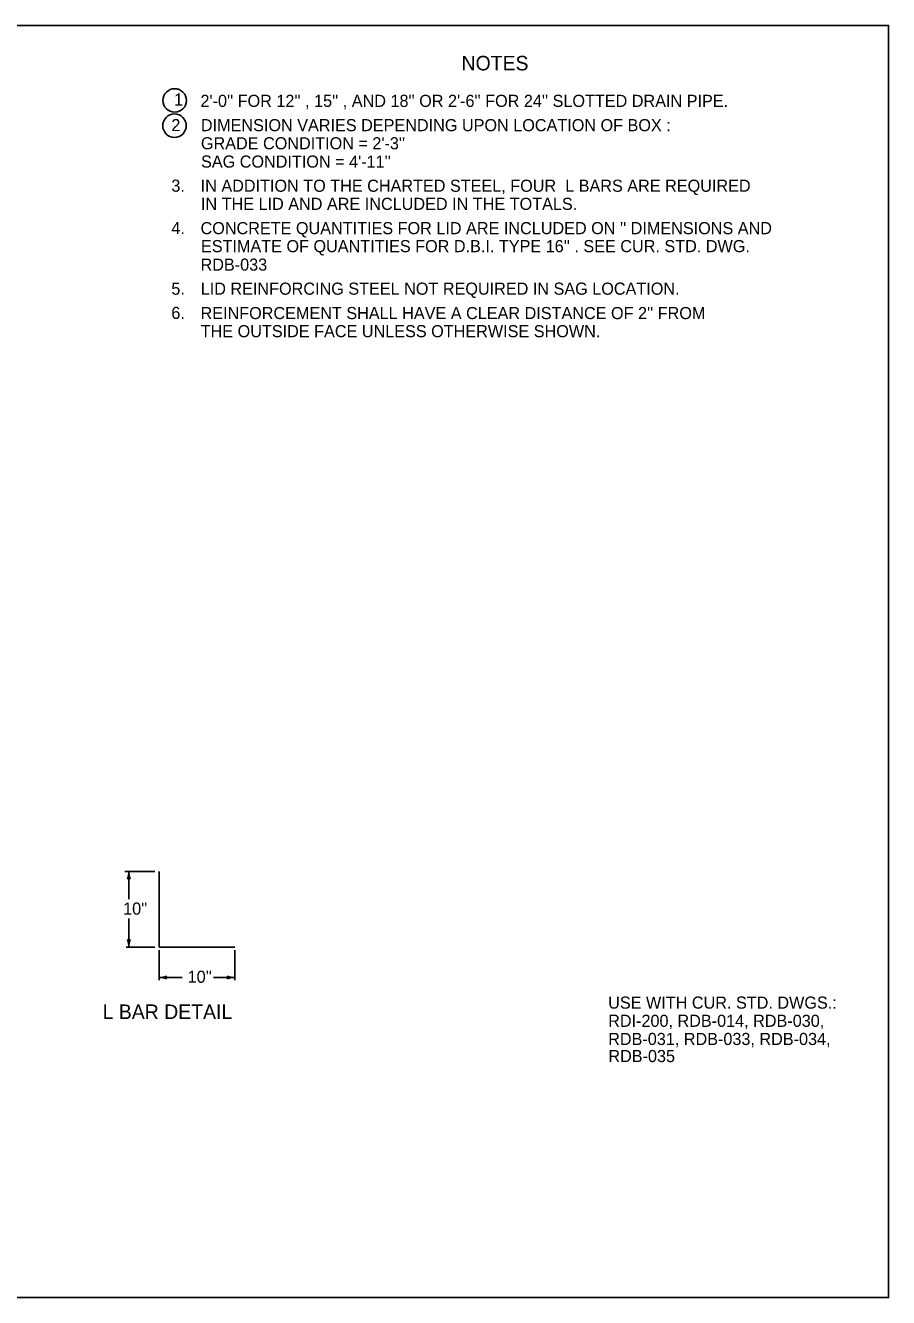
# Model space of a CAD drawing. Extents: x 1007 to 1035.5, y 1000.5 to 1021.5.
# Drawn here: x 1021.25 to 1035.5, y 1000.5 to 1021.5 of the extents above; entities that cross this region are included whole.
import ezdxf

# ---------------------------------------------------------------- set-up
doc = ezdxf.new("R2010")
doc.units = 0
for name, color, linetype in [('Level 1', 7, 'Continuous'), ('Level 10', 7, 'Continuous'), ('Level 11', 7, 'Continuous'), ('Level 2', 7, 'Continuous')]:
    doc.layers.add(name, color=color, linetype=linetype)

msp = doc.modelspace()

# ---------------------------------------------------------------- linework, layer by layer
at = {"layer": 'Level 1'}
for p, q in [((1023.389, 1007.534), (1022.891, 1007.534)), ((1022.957, 1007.074), (1022.957, 1007.534)), ((1023.457, 1006.284), (1023.457, 1007.534)), ((1022.957, 1006.284), (1022.957, 1006.756)), ((1023.389, 1006.284), (1022.914, 1006.284)), ((1024.707, 1006.284), (1023.457, 1006.284)), ((1023.457, 1006.236), (1023.457, 1005.738)), ((1024.707, 1006.236), (1024.707, 1005.738)), ((1023.837, 1005.784), (1023.457, 1005.784)), ((1024.707, 1005.784), (1024.355, 1005.784))]:
    msp.add_line(p, q, dxfattribs=at)
for centre, radius, start, end in [((1022.567, 1007.534), 0.39, 341.3472, 359.9939), ((1022.957, 1007.386), 0.0312, 48.7746, 130.8913), ((1023.347, 1007.534), 0.39, 180, 198.6688), ((1023.347, 1007.534), 0.39, 179.9878, 180), ((1022.957, 1006.432), 0.0312, 228.7746, 310.8913), ((1022.567, 1006.284), 0.39, 0, 18.6688), ((1023.347, 1006.284), 0.39, 161.3472, 179.9939), ((1022.567, 1006.284), 0.39, 359.9878, 0), ((1023.457, 1006.174), 0.39, 270, 288.6688), ((1023.457, 1005.394), 0.39, 71.3472, 89.9939), ((1023.457, 1006.174), 0.39, 269.9878, 270), ((1023.605, 1005.784), 0.0312, 138.7746, 220.8913), ((1024.559, 1005.784), 0.0312, 318.7746, 40.8913), ((1024.707, 1006.174), 0.39, 251.3472, 269.9939), ((1024.707, 1005.394), 0.39, 90, 108.6688), ((1024.707, 1005.394), 0.39, 89.9878, 90)]:
    msp.add_arc(centre, radius, start, end, dxfattribs=at)
at = {"layer": 'Level 10'}
for p, q in [((1007, 1021.5), (1035.5, 1021.5)), ((1035.5, 1021.5), (1035.5, 1000.5)), ((1035.5, 1000.5), (1007, 1000.5))]:
    msp.add_line(p, q, dxfattribs=at)
at = {"layer": 'Level 11'}
msp.add_lwpolyline([(1007, 1000.5), (1035.5, 1000.5), (1035.5, 1021.5), (1007, 1021.5)], close=True, dxfattribs=at)
at = {"layer": 'Level 2'}
for centre in [(1023.714, 1020.262), (1023.711, 1019.845)]:
    msp.add_circle(centre, 0.194, dxfattribs=at)

# ---------------------------------------------------------------- texts
at = {"layer": 'Level 1'}
for s, height, p in [('NOTES', 0.24, (1028.45, 1020.758)), ('1', 0.2, (1023.703, 1020.178)), ("2'-0'' FOR 12'' , 15'' , AND 18'' OR 2'-6'' FOR 24'' SLOTTED DRAIN PIPE.", 0.2, (1024.14, 1020.155)), ('2', 0.2, (1023.659, 1019.755)), ('DIMENSION VARIES DEPENDING UPON LOCATION OF BOX :', 0.2, (1024.147, 1019.754)), ("GRADE CONDITION = 2'-3''", 0.2, (1024.147, 1019.455)), ("SAG CONDITION = 4'-11''", 0.2, (1024.149, 1019.153)), ('3.', 0.2, (1023.659, 1018.755)), ('IN ADDITION TO THE CHARTED STEEL, FOUR  L BARS ARE REQUIRED', 0.2, (1024.143, 1018.754)), ('IN THE LID AND ARE INCLUDED IN THE TOTALS.', 0.2, (1024.148, 1018.455)), ('4.', 0.2, (1023.659, 1018.055)), ("CONCRETE QUANTITIES FOR LID ARE INCLUDED ON '' DIMENSIONS AND ", 0.2, (1024.141, 1018.054)), ("ESTIMATE OF QUANTITIES FOR D.B.I. TYPE 16'' . SEE CUR. STD. DWG.", 0.2, (1024.148, 1017.757)), ('RDB-033', 0.2, (1024.141, 1017.452)), ('5.', 0.2, (1023.659, 1017.055)), ('LID REINFORCING STEEL NOT REQUIRED IN SAG LOCATION.', 0.2, (1024.144, 1017.055)), ('6.', 0.2, (1023.659, 1016.655)), ("REINFORCEMENT SHALL HAVE A CLEAR DISTANCE OF 2'' FROM", 0.2, (1024.141, 1016.652)), ('THE OUTSIDE FACE UNLESS OTHERWISE SHOWN.', 0.2, (1024.144, 1016.353)), ("10''", 0.2, (1022.863, 1006.821)), ("10''", 0.2, (1023.928, 1005.696)), ('L BAR DETAIL', 0.24, (1022.524, 1005.098)), ('USE WITH CUR. STD. DWGS.:', 0.2, (1030.871, 1005.269)), ('RDI-200, RDB-014, RDB-030,', 0.2, (1030.871, 1004.969)), ('RDB-031, RDB-033, RDB-034,', 0.2, (1030.871, 1004.669)), ('RDB-035', 0.2, (1030.874, 1004.387))]:
    msp.add_text(s, height=height, dxfattribs=at).set_placement(p)

doc.saveas('drawing.dxf')
